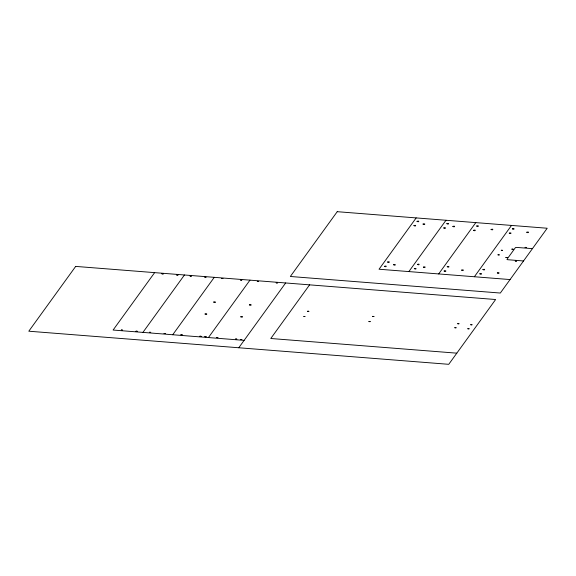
<?xml version="1.0" encoding="UTF-8"?>
<svg xmlns="http://www.w3.org/2000/svg" width="576" height="576" viewBox="0 0 576 576"><rect width="100%" height="100%" fill="white"/><g stroke="black" fill="none" stroke-linecap="round" stroke-linejoin="round"><path stroke-width="0.86" d="M154.634 272.635L113.098 330.041L244.116 340.373M142.913 332.395L184.45 274.982M172.728 334.742L214.265 277.337M208.426 337.558L249.962 280.152M238.774 347.76L285.653 282.96M309.593 284.854L270.778 338.501L456.811 353.167M416.174 217.908L379.044 269.23L510.07 279.562M408.859 271.584L445.99 220.262M438.682 273.931L475.812 222.61M474.372 276.746L511.502 225.425M532.433 248.652L516.895 247.428A1.289 0.403 0.6 0 0 515.354 247.716L507.01 259.25A1.289 0.403 0.6 0 0 507.989 259.74L523.526 260.964M121.284 330.07L122.558 330.12L121.342 330.026M135.986 331.229L137.261 331.279L135.986 331.229M161.978 273.83L163.253 273.874L161.978 273.83M149.422 332.294L150.696 332.338L149.422 332.294M176.681 274.99L177.955 275.033L176.681 274.99M164.117 333.446L165.398 333.497L164.117 333.446M190.116 276.048L191.39 276.098L190.116 276.048M180.922 334.771L182.196 334.822L180.922 334.771M204.811 277.207L206.086 277.25L204.869 277.157M205.042 314.006L206.748 314.071L205.042 314.006M199.814 336.262L201.089 336.312L199.814 336.262M213.674 302.083L215.374 302.148L213.674 302.083M204.854 336.665L206.129 336.708L204.854 336.665M221.609 278.532L222.883 278.575L221.609 278.532M216.612 337.586L217.886 337.637L216.612 337.586M240.509 280.022L241.783 280.066L240.509 280.022M240.739 316.822L242.438 316.879L240.739 316.822M235.512 339.077L236.786 339.127L235.512 339.077M249.365 304.898L251.064 304.963L249.365 304.898M240.552 339.473L241.826 339.523L240.552 339.473M257.306 281.347L258.581 281.39L257.306 281.347M276.206 282.838L277.481 282.881L276.206 282.838M303.818 316.447L305.093 316.498L303.876 316.404M307.57 311.263L308.844 311.314L307.57 311.263M384.494 266.306C386.431 267.718 387.223 265.212 384.494 266.306M368.914 321.581L370.188 321.631L368.914 321.581M387.583 262.03C389.527 263.441 390.319 260.935 387.583 262.03M372.665 316.397L373.939 316.447L372.665 316.397M393.595 264.758C395.539 266.177 396.331 263.671 393.595 264.758M413.935 225.612C415.872 227.03 416.664 224.518 413.935 225.612M417.031 221.335C418.968 222.754 419.76 220.241 417.031 221.335M423.043 224.071C424.98 225.482 425.772 222.977 423.043 224.071M414.31 268.654C416.246 270.072 417.038 267.566 414.31 268.654M417.406 264.377C419.342 265.795 420.134 263.29 417.406 264.377M423.418 267.113C425.354 268.531 426.146 266.018 423.418 267.113M443.75 227.959C445.687 229.378 446.479 226.872 443.75 227.959M446.846 223.682C448.783 225.101 449.575 222.595 446.846 223.682M452.858 226.418C454.795 227.837 455.587 225.331 452.858 226.418M444.125 271.001C446.062 272.419 446.854 269.914 444.125 271.001M447.221 266.731C449.158 268.142 449.95 265.637 447.221 266.731M461.628 270.122C463.572 271.541 464.357 269.035 461.628 270.122M473.566 230.314C475.502 231.732 476.294 229.219 473.566 230.314M476.662 226.037C478.598 227.455 479.39 224.942 476.662 226.037M454.795 327.737L456.07 327.78L454.795 327.737M457.697 323.719L458.971 323.762L457.697 323.719M491.069 229.435C493.013 230.846 493.805 228.341 491.069 229.435M479.822 273.816C481.759 275.234 482.551 272.729 479.822 273.816M482.911 269.539C484.855 270.958 485.647 268.452 482.911 269.539M467.813 328.759L469.087 328.81L467.813 328.759M470.714 324.742L471.996 324.792L470.714 324.742M497.988 254.837L499.262 254.887L497.988 254.837M501.271 250.301L502.546 250.351L501.329 250.258M497.326 272.938C499.262 274.356 500.054 271.85 497.326 272.938M509.263 233.129C511.2 234.54 511.992 232.034 509.263 233.129M512.359 228.852C514.296 230.263 515.088 227.758 512.359 228.852M505.872 257.45L507.146 257.494L505.872 257.45M511.87 249.156L513.144 249.199L511.87 249.156M515.29 261L516.564 261.043L515.29 261M526.766 232.243C528.703 233.662 529.495 231.156 526.766 232.243M525.132 247.392L526.406 247.435L525.132 247.392M75.679 266.407L28.8 331.207L448.747 364.313L495.626 299.52L75.679 266.407M337.226 211.687L290.347 276.48L500.321 293.04L547.2 228.24L337.226 211.687"/></g></svg>
